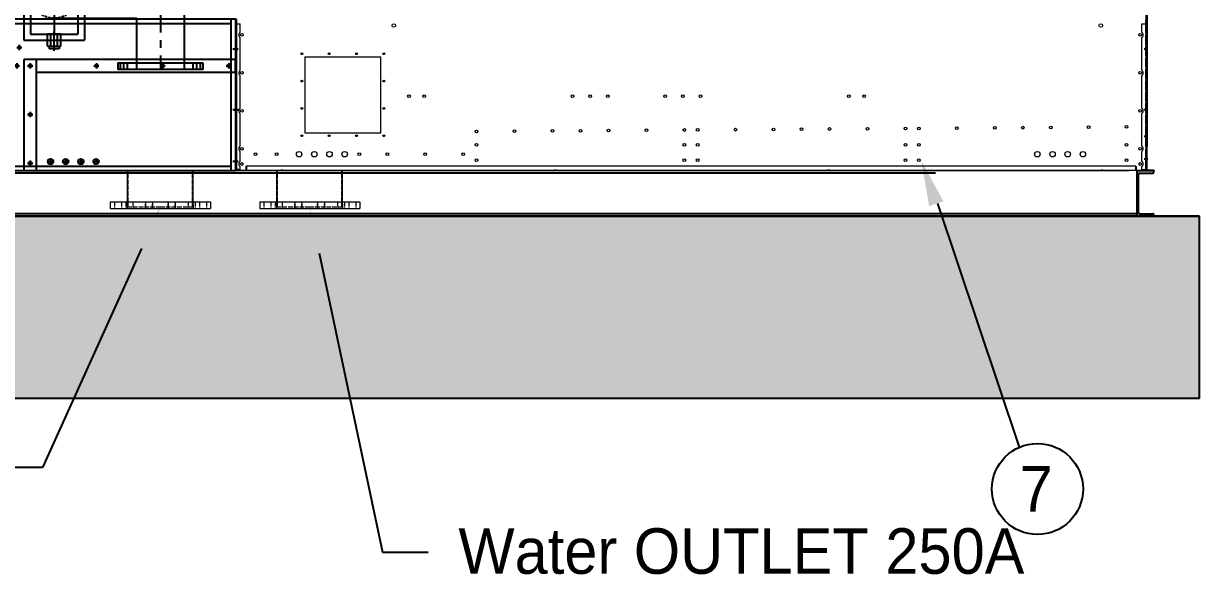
# Model space of a CAD drawing. Header units: millimetres. Extents: x 2647 to 34760, y 2046 to 24755.
# Drawn here: x 16738 to 20613, y 8524 to 10339 of the extents above; entities that cross this region are included whole.
import ezdxf
from ezdxf import colors
from ezdxf.entities.mleader import LeaderData, LeaderLine
from ezdxf.enums import TextEntityAlignment as Align
from ezdxf.math import Vec2, Vec3

# ---------------------------------------------------------------- set-up
doc = ezdxf.new("R2010")
doc.units = ezdxf.units.MM
for name, pattern in [('CENTER', [2, 1.25, -0.25, 0.25, -0.25]), ('DASHED', [15, 12, -3]), ('HIDDEN', [0.375, 0.25, -0.125])]:
    doc.linetypes.add(name, pattern=pattern)
for name, color, linetype in [('center', 1, 'CENTER'), ('냉각탑_dim', 1, 'Continuous'), ('냉각탑_text', 3, 'Continuous'), ('냉각탑_기초', 23, 'Continuous'), ('냉각탑_찬넬방진', 1, 'Continuous')]:
    doc.layers.add(name, color=color, linetype=linetype)
doc.styles.get("Standard").update_dxf_attribs({"font": 'arial.ttf'})
doc.styles.add('돋움', font='Dotum.ttf')

# ---------------------------------------------------------------- blocks, each defined once
blk = doc.blocks.new('A$C29A03157')
at = {"color": 7}
for p, q in [((0, 500), (42, 500)), ((0, 0), (0, 500)), ((42, 500), (0, 500)), ((0, 500), (3400, 500)), ((15, 0), (15, 500)), ((15, 485), (3385, 485)), ((3385, 0), (3385, 500)), ((3400, 0), (3400, 500)), ((3400, 100), (3400, 194.5)), ((0, 100), (0, 0)), ((0, 0), (42, 0)), ((0, 0), (2202, 0)), ((42, 0), (0, 0)), ((44, 0), (3400, 0)), ((65, 15), (3385, 15)), ((65, 0), (65, 15))]:
    blk.add_line(p, q, dxfattribs=at)
at = {"color": 7, "lineweight": 35}
blk.add_line((3400, 500), (3400, 0), dxfattribs=at)
blk.add_line((3400, 500), (3400, 0), dxfattribs=at)
blk.add_line((3400, 500), (3400, 0), dxfattribs=at)
blk.add_line((3400, 500), (3400, 0), dxfattribs=at)
for p, q in [((2228, 0), (2270, 0)), ((2702, 0), (2744, 0))]:
    blk.add_line(p, q)
at = {"color": 7}
blk.add_lwpolyline([(65, 2), (15, 2)], dxfattribs=at)
for centre, radius in [((21, 475), 4.5), ((2464, 345), 4.5), ((2679, 345), 4.5), ((2941, 345), 4.5), ((3159, 345), 4.5), ((3377, 345), 4.5), ((21, 325), 4.5), ((21, 175), 4.5), ((130, 75), 4.5), ((130, 75), 4.5), ((250, 75), 4.5), ((250, 75), 4.5), ((370, 75), 4.5), ((370, 75), 4.5), ((1039, 75), 4.5), ((1039, 75), 4.5), ((1159, 75), 4.5), ((1159, 75), 4.5), ((1279, 75), 4.5), ((1279, 75), 4.5), ((1948, 75), 4.5), ((1948, 75), 4.5), ((2068, 75), 4.5), ((2068, 75), 4.5), ((2188, 75), 4.5), ((2188, 75), 4.5), ((460, 30), 9), ((510, 30), 9), ((560, 30), 9), ((610, 30), 9), ((2790, 30), 9), ((2840, 30), 9), ((2890, 30), 9), ((2940, 30), 9), ((21, 25), 4.5), ((130, 25), 4.5), ((130, 25), 4.5), ((250, 25), 4.5), ((250, 25), 4.5), ((370, 25), 4.5), ((370, 25), 4.5), ((1039, 25), 4.5), ((1039, 25), 4.5), ((1159, 25), 4.5), ((1159, 25), 4.5), ((1279, 25), 4.5), ((1279, 25), 4.5), ((1948, 25), 4.5), ((1948, 25), 4.5), ((2068, 25), 4.5), ((2068, 25), 4.5), ((2188, 25), 4.5), ((2188, 25), 4.5), ((2249, 25), 4.5), ((2723, 25), 4.5)]:
    blk.add_circle(centre, radius, dxfattribs=at)
for centre in [(2249, 421), (2687.2, 405.8), (2249, 345), (2723, 345), (2249, 185), (2723, 185)]:
    blk.add_circle(centre, 4.5)
at = {"layer": 'center', "color": 7}
for p, q in [((12.5, 475), (29.5, 475)), ((21, 483.5), (21, 466.5)), ((2249, 429.5), (2249, 412.5)), ((2240.5, 421), (2257.5, 421)), ((2678.7, 405.8), (2695.7, 405.8)), ((2687.2, 414.3), (2687.2, 397.3)), ((3407.9, 400), (3390.9, 400)), ((2249, 353.5), (2249, 336.5)), ((2464, 353.5), (2464, 336.5)), ((2679, 353.5), (2679, 336.5)), ((2723, 353.5), (2723, 336.5)), ((2941, 353.5), (2941, 336.5)), ((3159, 353.5), (3159, 336.5)), ((3377, 353.5), (3377, 336.5)), ((12.5, 325), (29.5, 325)), ((12.5, 325), (29.5, 325)), ((21, 316.5), (21, 333.5)), ((2240.5, 345), (2257.5, 345)), ((2455.5, 345), (2472.5, 345)), ((2670.5, 345), (2687.5, 345)), ((2714.5, 345), (2731.5, 345)), ((2932.5, 345), (2949.5, 345)), ((3150.5, 345), (3167.5, 345)), ((3368.5, 345), (3385.5, 345)), ((3407.9, 200), (3390.9, 200)), ((12.5, 175), (29.5, 175)), ((21, 166.5), (21, 183.5)), ((2240.5, 185), (2257.5, 185)), ((2249, 193.5), (2249, 176.5)), ((2714.5, 185), (2731.5, 185)), ((2723, 193.5), (2723, 176.5)), ((130, 83.5), (130, 66.5)), ((250, 83.5), (250, 66.5)), ((370, 83.5), (370, 66.5)), ((1039, 83.5), (1039, 66.5)), ((1159, 83.5), (1159, 66.5)), ((1279, 83.5), (1279, 66.5)), ((1948, 83.5), (1948, 66.5)), ((2068, 83.5), (2068, 66.5)), ((2188, 83.5), (2188, 66.5)), ((121.5, 75), (138.5, 75)), ((241.5, 75), (258.5, 75)), ((361.5, 75), (378.5, 75)), ((460, 40), (460, 20)), ((510, 40), (510, 20)), ((560, 40), (560, 20)), ((610, 40), (610, 20)), ((1030.5, 75), (1047.5, 75)), ((1150.5, 75), (1167.5, 75)), ((1270.5, 75), (1287.5, 75)), ((1939.5, 75), (1956.5, 75)), ((2059.5, 75), (2076.5, 75)), ((2179.5, 75), (2196.5, 75)), ((2790, 40), (2790, 20)), ((2840, 40), (2840, 20)), ((2890, 40), (2890, 20)), ((2940, 40), (2940, 20)), ((12.5, 25), (29.5, 25)), ((21, 16.5), (21, 33.5)), ((121.5, 25), (138.5, 25)), ((130, 33.5), (130, 16.5)), ((241.5, 25), (258.5, 25)), ((250, 33.5), (250, 16.5)), ((361.5, 25), (378.5, 25)), ((370, 33.5), (370, 16.5)), ((470, 30), (450, 30)), ((520, 30), (500, 30)), ((570, 30), (550, 30)), ((620, 30), (600, 30)), ((1030.5, 25), (1047.5, 25)), ((1039, 33.5), (1039, 16.5)), ((1150.5, 25), (1167.5, 25)), ((1159, 33.5), (1159, 16.5)), ((1270.5, 25), (1287.5, 25)), ((1279, 33.5), (1279, 16.5)), ((1939.5, 25), (1956.5, 25)), ((1948, 33.5), (1948, 16.5)), ((2059.5, 25), (2076.5, 25)), ((2068, 33.5), (2068, 16.5)), ((2179.5, 25), (2196.5, 25)), ((2188, 33.5), (2188, 16.5)), ((2240.5, 25), (2257.5, 25)), ((2249, 33.5), (2249, 16.5)), ((2714.5, 25), (2731.5, 25)), ((2723, 33.5), (2723, 16.5)), ((2780, 30), (2800, 30)), ((2830, 30), (2850, 30)), ((2880, 30), (2900, 30)), ((2930, 30), (2950, 30)), ((3407.9, 30), (3390.9, 30))]:
    blk.add_line(p, q, dxfattribs=at)
blk = doc.blocks.new('A$C7C4F0266')
at = {"color": 7}
for p, q in [((696, 366), (0, 366)), ((0, 366), (0, 0)), ((42, 0), (42, 366)), ((696, 366), (696, 324)), ((42, 324), (696, 324)), ((0, 0), (42, 0))]:
    blk.add_line(p, q, dxfattribs=at)
for centre in [(21, 345), (239, 345), (457, 345), (675, 345), (21, 185), (21, 25)]:
    blk.add_circle(centre, 3, dxfattribs=at)
blk = doc.blocks.new('A$C5CA500D4')
for p, q in [((0, 3227.6), (200, 3227.6)), ((0, 3227.6), (0, 96)), ((200, 3227.6), (200, 96)), ((22.2, 3207.6), (22.2, 116)), ((22.2, 3207.6), (177.8, 3207.6)), ((177.8, 3207.6), (177.8, 116)), ((527.8, 3018.9), (527.8, 3030.3)), ((0, 96), (200, 96)), ((22.2, 116), (177.8, 116))]:
    blk.add_line(p, q)
at = {"ltscale": 30}
for p, q in [((82, 3239.6), (82, 3207.6)), ((113.5, 3248.4), (86.5, 3248.4)), ((86.5, 3240.5), (86.5, 3248.4)), ((91, 3239.6), (91, 3207.6)), ((109, 3239.6), (109, 3207.6)), ((113.5, 3240.5), (113.5, 3248.4)), ((118, 3239.6), (118, 3207.6)), ((118, 3207.6), (82, 3207.6)), ((104, 3102.6), (100, 3102.4)), ((100, 3102.4), (455.7, 3102.4)), ((107.3, 3102.6), (104, 3102.6)), ((104, 2946.6), (100, 2946.8)), ((100, 2946.8), (455.7, 2946.8)), ((104, 324), (100, 323.8)), ((100, 323.8), (527.8, 323.8)), ((107.3, 324), (104, 324)), ((527.8, 323.8), (527.8, 0)), ((104, 168), (100, 168.2)), ((100, 168.2), (372.2, 168.2)), ((372.2, 0), (372.2, 168.2)), ((78.4, 77.6), (78.4, 116)), ((121.6, 116), (78.4, 116)), ((89.3, 77.6), (89.3, 116)), ((110.8, 77.6), (110.8, 116)), ((121.6, 77.6), (121.6, 116)), ((83.9, 76.5), (83.9, 67.1)), ((116.2, 67.1), (83.9, 67.1)), ((116.2, 76.5), (116.2, 67.1)), ((310, 22), (310, 0)), ((310, 22), (310, 0)), ((310, 22), (590, 22)), ((590, 0), (310, 0)), ((318, 0), (318, 22)), ((342, 0), (342, 22)), ((372, 22), (528, 22)), ((558, 0), (558, 22)), ((582, 0), (582, 22)), ((590, 22), (590, 0))]:
    blk.add_line(p, q, dxfattribs=at)
at = {"color": 1, "linetype": 'CENTER', "ltscale": 100}
for p, q in [((100, 3253.2), (100, 3200.4)), ((100, 3207.6), (100, 116)), ((100, 3110.3), (100, 2938.9)), ((12.1, 3024.6), (177.8, 3024.6)), ((22.2, 3024.6), (450, 3024.6)), ((100, 331.7), (100, 160.3)), ((12.1, 246), (177.8, 246)), ((22.2, 246), (450, 246)), ((450, 246), (450, 0)), ((100, 61.3), (100, 124.6))]:
    blk.add_line(p, q, dxfattribs=at)
at = {"color": 1, "linetype": 'CENTER', "ltscale": 10}
for p, q in [((450, 3178.9), (450, 2870.3)), ((295.7, 3024.6), (604.3, 3024.6))]:
    blk.add_line(p, q, dxfattribs=at)
at = {"color": 1, "linetype": 'CENTER', "ltscale": 0.5}
for p, q in [((185.9, 3024.6), (100, 3024.6)), ((185.9, 246), (100, 246)), ((330, 0), (330, 22)), ((570, 0), (570, 22))]:
    blk.add_line(p, q, dxfattribs=at)
blk.add_circle((450, 3024.6), 140)
at = {"color": 0, "ltscale": 30}
for centre in [(450, 3144.6), (570, 3024.6), (450, 2904.6)]:
    blk.add_circle(centre, 11.5, dxfattribs=at)
at = {"color": 7, "linetype": 'HIDDEN', "ltscale": 30}
for centre in [(100, 3024.6), (100, 246)]:
    blk.add_circle(centre, 77.8, dxfattribs=at)
at = {"color": 6, "linetype": 'HIDDEN', "ltscale": 30}
blk.add_circle((100, 246), 78, dxfattribs=at)
at = {"color": 1, "linetype": 'CENTER', "ltscale": 10}
blk.add_arc((450, 3024.6), 120, 220.4098, 139.5902, dxfattribs=at)
at = {"color": 0, "ltscale": 30}
for centre, start, end in [((365.1, 3109.5), 322.1093, 217.8907), ((534.9, 3109.5), 322.1093, 217.8907), ((365.1, 2939.7), 142.1093, 37.8907), ((534.9, 2939.7), 142.1093, 37.8907)]:
    blk.add_arc(centre, 11.5, start, end, dxfattribs=at)
blk.add_arc((450, 3024.6), 78, 265.7947, 94.2053)
at = {"ltscale": 30, "extrusion": (0, 0, -1)}
for centre in [(86.5, 3239.6), (95.5, 3239.6), (104.5, 3239.6), (113.5, 3239.6)]:
    blk.add_ellipse(centre, major_axis=(4.5, 0), ratio=0.200221, start_param=3.141593, end_param=6.283185, dxfattribs=at)
at = {"ltscale": 30}
for centre in [(83.9, 77.6), (94.7, 77.6), (105.4, 77.6), (116.2, 77.6)]:
    blk.add_ellipse(centre, major_axis=(5.4, 0), ratio=0.200221, start_param=3.141593, end_param=6.283185, dxfattribs=at)
blk = doc.blocks.new('1')
for p, q in [((20437.4, 13454.1), (20437.4, 9854.1)), ((20439, 13412.1), (20439, 9934.1)), ((20439, 9855.7), (20439, 9932.5)), ((20462.4, 9855.7), (20462.4, 9854.1))]:
    blk.add_line(p, q)
at = {"color": 7, "lineweight": 13, "ltscale": 2.5}
for p, q in [((17437.4, 10337.1), (17437.4, 10350.6)), ((17439.4, 10350.6), (17439.4, 10337.1)), ((20435.4, 10337.1), (20435.4, 10350.6)), ((20437.4, 10350.6), (20437.4, 10337.1)), ((17437.4, 10337.1), (17440.9, 10337.1)), ((17437.4, 9857.6), (17437.4, 10337.1)), ((17440.9, 10337.1), (17452.4, 10337.1)), ((17452.4, 10309.8), (17452.4, 10337.1)), ((20422.4, 10309.8), (20422.4, 10337.1)), ((20422.4, 10337.1), (20433.9, 10337.1)), ((20437.4, 10337.1), (20433.9, 10337.1)), ((20437.4, 9857.6), (20437.4, 10337.1)), ((17452.4, 10184.8), (17452.4, 10292.5)), ((20422.4, 10184.8), (20422.4, 10292.5)), ((17665.4, 10229.1), (17915.4, 10229.1)), ((17665.4, 10229.1), (17665.4, 9979.1)), ((17915.4, 9979.1), (17915.4, 10229.1)), ((17452.4, 10059.8), (17452.4, 10167.5)), ((20422.4, 10059.8), (20422.4, 10167.5)), ((17452.4, 9934.8), (17452.4, 10042.5)), ((20422.4, 9934.8), (20422.4, 10042.5)), ((17665.4, 9979.1), (17915.4, 9979.1)), ((17452.4, 9884.8), (17452.4, 9917.5)), ((20422.4, 9884.8), (20422.4, 9917.5)), ((17437.4, 9857.6), (17440.9, 9857.6)), ((17452.4, 9857.6), (17440.9, 9857.6)), ((17440.9, 9856.1), (17440.9, 9857.6)), ((17440.9, 9854.1), (17440.9, 9856.1)), ((17440.9, 9856.1), (17454.4, 9856.1)), ((17454.4, 9854.1), (17440.9, 9854.1)), ((17452.4, 9857.6), (17452.4, 9867.5)), ((17580.6, 9854.1), (17454.4, 9854.1)), ((20402.4, 9869.1), (17472.4, 9869.1)), ((17580.6, 9856.1), (17587.4, 9856.1)), ((17580.6, 9854.1), (17587.4, 9854.1)), ((17594.2, 9856.1), (17587.4, 9856.1)), ((17594.2, 9854.1), (17587.4, 9854.1)), ((18480.6, 9854.1), (17594.2, 9854.1)), ((18480.6, 9856.1), (18487.4, 9856.1)), ((18480.6, 9854.1), (18487.4, 9854.1)), ((18494.2, 9856.1), (18487.4, 9856.1)), ((18494.2, 9854.1), (18487.4, 9854.1)), ((19380.6, 9854.1), (18494.2, 9854.1)), ((19380.6, 9856.1), (19387.4, 9856.1)), ((19380.6, 9854.1), (19387.4, 9854.1)), ((19394.2, 9856.1), (19387.4, 9856.1)), ((19394.2, 9854.1), (19387.4, 9854.1)), ((20280.6, 9854.1), (19394.2, 9854.1)), ((20280.6, 9856.1), (20287.4, 9856.1)), ((20280.6, 9854.1), (20287.4, 9854.1)), ((20294.2, 9856.1), (20287.4, 9856.1)), ((20294.2, 9854.1), (20287.4, 9854.1)), ((20420.4, 9854.1), (20294.2, 9854.1)), ((20420.4, 9856.1), (20433.9, 9856.1)), ((20433.9, 9854.1), (20420.4, 9854.1)), ((20422.4, 9857.6), (20422.4, 9867.5)), ((20422.4, 9857.6), (20433.9, 9857.6)), ((20437.4, 9857.6), (20433.9, 9857.6)), ((20433.9, 9856.1), (20433.9, 9857.6)), ((20433.9, 9854.1), (20433.9, 9856.1))]:
    blk.add_line(p, q, dxfattribs=at)
at = {"color": 7, "linetype": 'DASHED', "lineweight": 13, "ltscale": 2.5}
for p, q in [((17439.4, 10337.1), (17439.4, 9857.6)), ((20435.4, 9857.6), (20435.4, 10337.1)), ((17439.4, 10258.6), (17437.4, 10258.6)), ((17439.4, 10249.6), (17437.4, 10249.6)), ((17439.4, 10058.6), (17437.4, 10058.6)), ((17439.4, 10049.6), (17437.4, 10049.6)), ((17439.4, 9888.6), (17437.4, 9888.6)), ((17439.4, 9879.6), (17437.4, 9879.6)), ((17454.4, 9856.1), (17580.6, 9856.1)), ((17594.2, 9856.1), (18480.6, 9856.1)), ((18494.2, 9856.1), (19380.6, 9856.1)), ((19394.2, 9856.1), (20280.6, 9856.1)), ((20294.2, 9856.1), (20420.4, 9856.1))]:
    blk.add_line(p, q, dxfattribs=at)
at = {"color": 7}
for p, q in [((17432.4, 10254.1), (17444.4, 10254.1)), ((20442.4, 10254.1), (20430.4, 10254.1)), ((17432.4, 10054.1), (17444.4, 10054.1)), ((20442.4, 10054.1), (20430.4, 10054.1)), ((20442.4, 9966.6), (20430.4, 9966.6)), ((17432.4, 9884.1), (17444.4, 9884.1)), ((20442.4, 9891.6), (20430.4, 9891.6))]:
    blk.add_line(p, q, dxfattribs=at)
at = {"color": 7, "lineweight": 13, "ltscale": 1.25}
for p, q in [((17081.3, 9751), (17081.3, 9854.1)), ((17297.6, 9751), (17297.6, 9854.1)), ((17573.2, 9751), (17573.2, 9854.1)), ((17789.5, 9751), (17789.5, 9854.1)), ((17024.4, 9751), (17024.4, 9729)), ((17024.4, 9751), (17354.4, 9751)), ((17024.4, 9729), (17354.4, 9729)), ((17354.4, 9751), (17354.4, 9729)), ((17516.4, 9751), (17516.4, 9729)), ((17516.4, 9751), (17846.4, 9751)), ((17516.4, 9729), (17846.4, 9729)), ((17846.4, 9751), (17846.4, 9729))]:
    blk.add_line(p, q, dxfattribs=at)
at = {"color": 7, "linetype": 'DASHED', "lineweight": 13, "ltscale": 1.25}
for p, q in [((17083.3, 9734), (17083.3, 9854.1)), ((17295.6, 9734), (17295.6, 9854.1)), ((17575.2, 9734), (17575.2, 9854.1)), ((17787.5, 9734), (17787.5, 9854.1)), ((17037.8, 9751), (17037.8, 9729)), ((17037.8, 9751), (17037.8, 9729)), ((17060.8, 9751), (17060.8, 9729)), ((17060.8, 9751), (17060.8, 9729)), ((17075.4, 9751), (17075.4, 9729)), ((17075.4, 9751), (17075.4, 9729)), ((17080.4, 9729), (17080.4, 9751)), ((17081.3, 9734), (17081.3, 9751)), ((17189.4, 9734), (17081.3, 9734)), ((17098.4, 9751), (17098.4, 9729)), ((17098.4, 9751), (17098.4, 9729)), ((17140.4, 9729), (17140.4, 9751)), ((17140.4, 9751), (17140.4, 9729)), ((17163.4, 9729), (17163.4, 9751)), ((17163.4, 9751), (17163.4, 9729)), ((17297.6, 9734), (17189.4, 9734)), ((17215.4, 9729), (17215.4, 9751)), ((17215.4, 9751), (17215.4, 9729)), ((17238.4, 9729), (17238.4, 9751)), ((17238.4, 9751), (17238.4, 9729)), ((17280.4, 9751), (17280.4, 9729)), ((17280.4, 9751), (17280.4, 9729)), ((17297.6, 9734), (17297.6, 9751)), ((17298.4, 9729), (17298.4, 9751)), ((17303.4, 9751), (17303.4, 9729)), ((17303.4, 9751), (17303.4, 9729)), ((17318, 9751), (17318, 9729)), ((17318, 9751), (17318, 9729)), ((17341, 9751), (17341, 9729)), ((17341, 9751), (17341, 9729)), ((17529.8, 9751), (17529.8, 9729)), ((17529.8, 9751), (17529.8, 9729)), ((17552.8, 9751), (17552.8, 9729)), ((17552.8, 9751), (17552.8, 9729)), ((17567.4, 9751), (17567.4, 9729)), ((17567.4, 9751), (17567.4, 9729)), ((17572.4, 9729), (17572.4, 9751)), ((17573.2, 9734), (17573.2, 9751)), ((17681.4, 9734), (17573.2, 9734)), ((17590.4, 9751), (17590.4, 9729)), ((17590.4, 9751), (17590.4, 9729)), ((17632.4, 9729), (17632.4, 9751)), ((17632.4, 9751), (17632.4, 9729)), ((17655.4, 9729), (17655.4, 9751)), ((17655.4, 9751), (17655.4, 9729)), ((17789.5, 9734), (17681.4, 9734)), ((17707.4, 9729), (17707.4, 9751)), ((17707.4, 9751), (17707.4, 9729)), ((17730.4, 9729), (17730.4, 9751)), ((17730.4, 9751), (17730.4, 9729)), ((17772.4, 9751), (17772.4, 9729)), ((17772.4, 9751), (17772.4, 9729)), ((17789.5, 9734), (17789.5, 9751)), ((17790.4, 9729), (17790.4, 9751)), ((17795.4, 9751), (17795.4, 9729)), ((17795.4, 9751), (17795.4, 9729)), ((17810, 9751), (17810, 9729)), ((17810, 9751), (17810, 9729)), ((17833, 9751), (17833, 9729)), ((17833, 9751), (17833, 9729))]:
    blk.add_line(p, q, dxfattribs=at)
at = {"color": 7, "ltscale": 2.5}
for p, q in [((17472.4, 9869.1), (17472.4, 9854.1)), ((20402.4, 9869.1), (20402.4, 9854.1))]:
    blk.add_line(p, q, dxfattribs=at)
at = {"ltscale": 500}
for p, q in [((20437.4, 9854.1), (20462.4, 9854.1)), ((20462.4, 9854.1), (20437.4, 9854.1)), ((20439, 9855.7), (20462.4, 9855.7))]:
    blk.add_line(p, q, dxfattribs=at)
at = {"color": 7, "lineweight": 13, "ltscale": 2.5}
for centre, radius in [((17457.4, 10301.1), 4.5), ((17958.4, 10332.1), 6), ((20287.4, 10332.1), 6), ((20417.4, 10301.1), 4.5), ((17655.4, 10239.1), 3), ((17745.4, 10239.1), 3), ((17835.4, 10239.1), 3), ((17925.4, 10239.1), 3), ((17457.4, 10176.1), 4.5), ((17655.4, 10149.1), 3), ((17925.4, 10149.1), 3), ((20417.4, 10176.1), 4.5), ((18008.4, 10099.1), 4.5), ((18058.4, 10099.1), 4.5), ((18547.4, 10099.1), 4.5), ((18605.4, 10099.1), 4.5), ((18663.4, 10099.1), 4.5), ((18852.4, 10099.1), 4.5), ((18910.4, 10099.1), 4.5), ((18968.4, 10099.1), 4.5), ((19457.4, 10099.1), 4.5), ((19507.4, 10099.1), 4.5), ((17457.4, 10051.1), 4.5), ((17655.4, 10059.1), 3), ((17925.4, 10059.1), 3), ((20417.4, 10051.1), 4.5), ((17655.4, 9969.1), 3), ((17745.4, 9969.1), 3), ((17835.4, 9969.1), 3), ((17925.4, 9969.1), 3), ((17457.4, 9926.1), 4.5), ((20417.4, 9926.1), 4.5), ((17457.4, 9876.1), 4.5), ((20078.4, 9908.1), 9), ((20128.4, 9908.1), 9), ((20178.4, 9908.1), 9), ((20228.4, 9908.1), 9), ((20417.4, 9876.1), 4.5)]:
    blk.add_circle(centre, radius, dxfattribs=at)
at = {"color": 7, "lineweight": 13, "ltscale": 3}
for centre, radius in [((19393.9, 9991.2), 4.5), ((19518.9, 9992.1), 4.5), ((19643.9, 9993), 4.5), ((19687.9, 9993.3), 4.5), ((19812.9, 9994.1), 4.5), ((19937.9, 9995), 4.5), ((20030.2, 9995.6), 4.5), ((20122.4, 9996.2), 4.5), ((20247.4, 9997.1), 4.5), ((20372.4, 9998), 4.5), ((18230.9, 9983.3), 4.5), ((18355.9, 9984.1), 4.5), ((18480.9, 9985), 4.5), ((18573.2, 9985.6), 4.5), ((18665.4, 9986.2), 4.5), ((18790.4, 9987.1), 4.5), ((18915.4, 9988), 4.5), ((18959.4, 9988.3), 4.5), ((19084.4, 9989.1), 4.5), ((19209.4, 9990), 4.5), ((19301.7, 9990.6), 4.5), ((18230.9, 9939.1), 4.5), ((18915.4, 9939.1), 4.5), ((18959.4, 9939.1), 4.5), ((19643.9, 9939.1), 4.5), ((19687.9, 9939.1), 4.5), ((20372.4, 9939.1), 4.5), ((17502.4, 9908.1), 4.5), ((17572.4, 9908.1), 4.5), ((17646.4, 9908.1), 9), ((17696.4, 9908.1), 9), ((17746.4, 9908.1), 9), ((17796.4, 9908.1), 9), ((17844.7, 9908.1), 4.5), ((17936.9, 9908.1), 4.5), ((18061.9, 9908.1), 4.5), ((18186.9, 9908.1), 4.5), ((18230.9, 9889.1), 4.5), ((18915.4, 9889.1), 4.5), ((18959.4, 9889.1), 4.5), ((19643.9, 9889.1), 4.5), ((19687.9, 9889.1), 4.5), ((20372.4, 9889.1), 4.5)]:
    blk.add_circle(centre, radius, dxfattribs=at)
at = {"color": 7, "lineweight": 13, "ltscale": 2.5}
for centre, start, end in [((17457.4, 10301.1), 120, 240), ((20417.4, 10301.1), 300, 60), ((17457.4, 10176.1), 120, 240), ((20417.4, 10176.1), 300, 60), ((17457.4, 10051.1), 120, 240), ((20417.4, 10051.1), 300, 60), ((17457.4, 9926.1), 120, 240), ((20417.4, 9926.1), 300, 60), ((17457.4, 9876.1), 120, 240), ((20417.4, 9876.1), 300, 60)]:
    blk.add_arc(centre, 10, start, end, dxfattribs=at)
at = {"layer": '냉각탑_dim'}
blk.add_solid([(19769.1, 9753.2), (19696.1, 9886.6), (19721.9, 9736.7)], dxfattribs=at)
at = {"layer": '냉각탑_찬넬방진', "ltscale": 30}
for p, q in [((19742.3, 9845.6), (14068.9, 9845.6)), ((20405.9, 9712.4), (14068.9, 9712.4))]:
    blk.add_line(p, q, dxfattribs=at)
at = {"layer": '냉각탑_찬넬방진', "ltscale": 150}
for p, q in [((20380.9, 9854.1), (14559.4, 9854)), ((20405.9, 9854.1), (20462.4, 9854.1)), ((20405.9, 9854), (20405.9, 9704)), ((20415, 9845.8), (20459, 9845.8)), ((20462.4, 9849.2), (20462.4, 9854.1)), ((20415, 9712.4), (20459, 9712.4)), ((20462.4, 9704.1), (20462.4, 9709.1))]:
    blk.add_line(p, q, dxfattribs=at)
for centre, start, end in [((20415, 9842.4), 90, 180), ((20459, 9849.2), 270, 0), ((20459, 9709), 0, 90)]:
    blk.add_arc(centre, 3.39, start, end, dxfattribs=at)
blk.add_rational_spline([(20415, 9712.4), (20411.6, 9712.4), (20411.6, 9715.8), (20411.6, 9715.9), (20411.6, 9716), (20411.6, 9779.1), (20411.6, 9842.2), (20411.6, 9842.3), (20411.6, 9842.4)], [1, 0.707106781187, 1, 1, 1, 1, 1, 1, 1], degree=2, knots=[0, 0, 0, 1.570796, 1.570796, 2.570796, 2.570796, 3.570796, 3.570796, 4.570796, 4.570796, 4.570796], dxfattribs=at)
at = {"color": 1}
blk.add_blockref('A$C5CA500D4', (16739.4, 10187.7), dxfattribs=at)
at = {"color": 2}
blk.add_blockref('A$C29A03157', (14037.4, 9854.1), dxfattribs=at)
blk.add_blockref('A$C7C4F0266', (16739.4, 9854.1))

msp = doc.modelspace()

# ---------------------------------------------------------------- hatches: boundary and pattern name
h = msp.add_hatch()
h.set_pattern_fill('AR-CONC', color=4)
h.set_pattern_definition([(50, (-314092.59, -192579.38), (182.18467, -15.939086), [19.05, -209.55]), (355, (-314092.59, -192579.38), (-35.24342, 191.056845), [15.24, -167.64058]), (100.451445, (-314077.4, -192580.7), (146.94125, 175.11775), [16.19001, -178.090245]), (46.1842, (-314092.59, -192528.58), (271.07904, -42.04233), [28.575, -314.325]), (96.63556, (-314070, -192532.08), (237.40413, 247.42612), [24.28502, -267.1356]), (351.18415, (-314092.6, -192528.58), (237.40413, 247.42612), [22.85997, -251.45973]), (21, (-314067.19, -192541.28), (151.61439, -102.2652), [19.05, -209.55]), (326, (-314067.19, -192541.28), (61.80203, 184.18797), [15.24, -167.64]), (71.451445, (-314054.55, -192549.8), (213.41642, 81.92277), [16.19001, -178.08994]), (37.5, (-314092.587, -192579.38), (3.088603, 84.555039), [0, -165.608, 0, -170.18, 0, -168.275]), (7.5, (-314092.59, -192579.38), (66.819663, 100.180575), [0, -97.028, 0, -161.798, 0, -64.135]), (327.5, (-314149.23, -192579.38), (135.590595, -5.728744), [0, -63.5, 0, -198.12, 0, -262.89]), (317.5, (-314174.63, -192579.38), (148.12918, 25.42649), [0, -82.55, 0, -131.572, 0, -186.69])])
h.paths.add_polyline_path([(13862.3, 9104.1), (20612.3, 9104.1), (20612.5, 9704.1), (13862.5, 9704.1)])

# ---------------------------------------------------------------- linework, layer by layer
at = {"ltscale": 500}
msp.add_line((20612.4, 9104.1), (20612.4, 9704), dxfattribs=at)
at = {"ltscale": 500, "elevation": 0}
for points in [[(13862.4, 9704.1), (20612.4, 9704.1)], [(20612.4, 9104.1), (13862.4, 9104.1)]]:
    msp.add_lwpolyline(points, dxfattribs=at)
at = {"layer": '냉각탑_dim', "linetype": 'ByBlock', "lineweight": -2, "elevation": 0}
msp.add_lwpolyline([(19749.9, 9746.5), (20018.6, 8943.2)], dxfattribs=at)
at = {"layer": '냉각탑_dim', "linetype": 'ByBlock', "lineweight": -2}
msp.add_circle((20078.8, 8805.8), 150, dxfattribs=at)
at = {"layer": '냉각탑_기초', "lineweight": 20, "ltscale": 30}
msp.add_line((16903.9, 9104), (19290.3, 9104), dxfattribs=at)
at = {"layer": '냉각탑_찬넬방진', "ltscale": 30}
msp.add_line((20612.4, 9704), (13862.4, 9704.1), dxfattribs=at)

# ---------------------------------------------------------------- block references
msp.add_blockref('1', (0, 0))

# ---------------------------------------------------------------- texts
at = {"layer": '냉각탑_text', "style": '돋움'}
msp.add_text('7', height=150, dxfattribs=at).set_placement((20074.5, 8806), align=Align.MIDDLE_CENTER)
msp.add_text('Water OUTLET 250A', height=150, dxfattribs=at).set_placement((18171.1, 8601.5, 0), align=Align.MIDDLE_LEFT)

# ---------------------------------------------------------------- leaders
at = {"layer": '냉각탑_dim'}
ml = msp.add_multileader_mtext('Standard', dxfattribs=at)
ml.set_content('')
ml.set_leader_properties(color=256)
ml.build(insert=Vec2(0, 0))
ml.multileader.update_dxf_attribs({"text_right_attachment_type": 6, "dogleg_length": 5, "arrow_head_size": 150, "scale": 30})
ctx = ml.context
ctx.base_point, ctx.scale, ctx.char_height, ctx.arrow_head_size, ctx.landing_gap_size, ctx.plane_origin, ctx.plane_x_axis, ctx.plane_y_axis = Vec3(16651, 8876.8), 30, 5.4, 150, 2.7, Vec3(17072.2, 9582.3), Vec3(-1, 0), Vec3(0, -1)
ctx.right_attachment = 6
notes = []
notes.append((ctx, [(0, (1, 1, 0), (16801, 8876.8), (-1, 0), 150, [(0, [(17189.4, 9734)], 0, [])])]))
ctx.mtext, ml.multileader.dxf.content_type = None, 0
ml = msp.add_multileader_mtext('Standard', dxfattribs=at)
ml.set_content('')
ml.set_leader_properties(color=256)
ml.build(insert=Vec2(0, 0))
ml.multileader.update_dxf_attribs({"text_right_attachment_type": 6, "dogleg_length": 5, "arrow_head_size": 150, "scale": 30})
ctx = ml.context
ctx.base_point, ctx.scale, ctx.char_height, ctx.arrow_head_size, ctx.landing_gap_size, ctx.plane_origin = Vec3(18071.1, 8598.2, 0), 30, 5.4, 150, 2.7, Vec3(17226, 9455.2, 0)
ctx.right_attachment = 6
notes.append((ctx, [(0, (1, 1, 0), (17921.1, 8598.2, 0), (1, 0), 150, [(0, [(17681.4, 9729, 0)], 0, [])])]))
ctx.mtext, ml.multileader.dxf.content_type = None, 0
for ctx, leaders in notes:
    for number, flags, end, landing, length, lines in leaders:
        leader = LeaderData()
        leader.index, (leader.has_last_leader_line, leader.has_dogleg_vector, leader.attachment_direction) = number, flags
        leader.last_leader_point, leader.dogleg_vector, leader.dogleg_length = Vec3(end), Vec3(landing), length
        for number, points, colour, breaks in lines:
            line = LeaderLine()
            line.index, line.vertices, line.color, line.breaks = number, Vec3.list(points), colors.encode_raw_color(colour), breaks
            leader.lines.append(line)
        ctx.leaders.append(leader)

doc.saveas('drawing.dxf')
